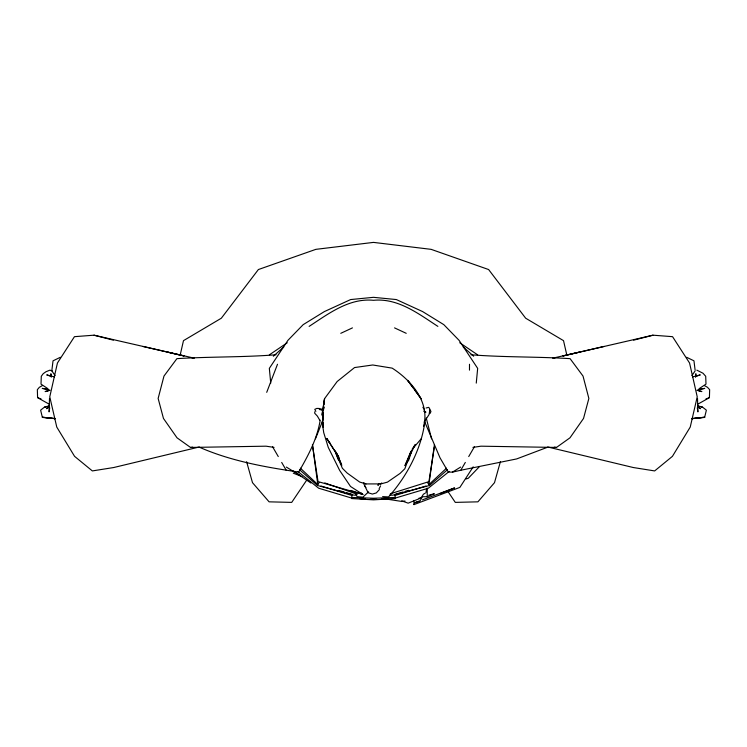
<?xml version="1.0" encoding="UTF-8"?>
<svg xmlns="http://www.w3.org/2000/svg" width="747" height="747" viewBox="0 0 747 747"><rect width="100%" height="100%" fill="white"/><g stroke="black" fill="none" stroke-linecap="round" stroke-linejoin="round"><path stroke-width="1.12" d="M346.477 492.721L351.884 494.327L351.8 498.557L373.5 499.855L395.126 498.557L395.144 494.327L402.969 491.993M395.126 498.557L395.144 497.465L373.5 498.24L351.874 497.465L351.8 498.557M49.498 398.384L49.087 411.886L49.713 407.834M695.69 376.675L695.868 373.752L695.56 377.151M51.898 370.054L53.037 360.82L60.376 357.281M476.259 383.118L477.669 368.374L459.06 340.315L443.811 324.646L422.606 311.574L396.33 299.556L373.5 297.325L350.67 299.556L324.394 311.574L303.189 324.646L287.94 340.315L269.331 368.374L270.741 383.118M323.442 410.215L323.778 406.751M324.002 404.435L324.562 398.655L337.149 381.53L354.545 367.561L372.744 364.984L392.156 368.131C411.205 380.279 430.3 402.353 423.54 426.462M411.653 450.824L408.777 460.012L406.471 463.28M434.427 444.54L428.89 484.598L427.62 482.702M469.48 370.138L469.499 364.256M424.894 421.467C421.345 449.106 406.928 476.325 388.533 496.923L382.613 496.615M425.93 492.777L426.668 488.323M434.343 447.22L428.918 481.638L390.336 493.786M411.364 450.908L404.846 468.733L400.084 473.411L387.46 482.123L381.381 483.785M411.476 450.861L408.394 458.303M180.12 355.301L183.482 340.651L221.345 318.203L258.378 269.546L315.86 249.349L373.5 242.392L431.14 249.349L488.622 269.546L525.655 318.203L563.518 340.651L566.88 355.301M199.384 447.22C230.748 461.002 265.129 467.164 298.688 472.048C308.109 455.791 317.158 439.031 320.192 420.178M321.864 415.033L324.562 398.655L322.387 413.819L323.348 427.499L323.218 422.895M500.387 461.702L494.505 482.665L477.903 501.835L455.287 502.386L447.565 490.919M410.701 451.795L404.949 465.661L415.239 444.409M266.716 392.343L277.501 364.256M430.207 413.334L430.954 411.438L429.936 409.636M315.439 438.853L322.032 422.428M407.685 459.807L409.814 455.11M379.149 488.715L380.568 485.877M697.689 404.239L708.987 397.908L709.435 397.021L709.65 389.673L707.484 387.31L704.57 385.676M473.196 466.828L459.872 487.399L413.969 504.608L414.968 502.628L419.254 501.041M322.984 409.197L324.105 407.236M378.972 483.617L377.973 485.354L378.944 483.72M424.968 422.428L439.992 457.771L448.312 472.048L452.467 472.132L460.778 470.246L465.316 462.43M468.724 456.566L474.401 446.799M401.662 500.854L408.142 503.151L421.14 497.96L423.4 494.225L425.09 493.253M414.716 445.249L412.12 449.414L421.355 438.62M300.341 468.154L317.802 484.551L319.081 482.655M306.513 480.405L291.713 502.386L269.097 501.835L252.495 482.665L246.613 461.702M691.899 375.62L695.065 370.979M424.109 422.139L429.114 414.482L429.609 411.111L429.702 408.768L428.722 407.348L426.089 408.002M379.373 489.593L376.32 492.927L372.361 494.066L368.103 492.712L363.406 483.02M49.451 405.574L46.547 408.684L48.462 407.61M380.615 484.168L381.754 482.954M479.453 466.632L468.294 478.239L466.128 478.967M368.551 491.853L362.911 497.166L356.991 496.615L355.824 493.375M428.89 484.598L446.547 468.173M273.346 356.216L283.813 346.925M269.312 354.872L287.231 342.789M447.481 469.686L429.581 485.475L392.978 495.158L389.542 495.186M449.124 471.506L428.367 488.202L395.378 498.062L393.081 498.23M49.227 405.78L44.475 407.124L40.618 410.159L42.392 417.424L55.203 418.656M472.944 447.378L480.975 446.183L556.478 447.444L569.998 437.798L583.538 418.432L588.86 398.44L583.024 376.068L570.092 358.653C537.065 356.599 503.926 357.374 470.909 354.76M309.137 326.374C328.521 313.759 349.026 297.894 373.5 300.303C397.974 297.894 418.479 313.759 437.863 326.374M452.467 472.132L460.656 467.062M42.252 385.676L39.339 387.31L37.35 389.673L37.565 397.021L38.013 397.908L49.311 404.239M340.772 333.321L352.453 327.886M414.968 502.628L419.823 501.312L422.428 496.727L427.247 496.708L434.343 493.767L428.927 495.112M440.17 493.562L454.587 487.912L422.466 499.846M547.616 447.22L516.653 458.929L460.778 470.246M696.96 376.021L700.266 374.891L692.609 376.908M705.999 398.814L708.987 397.908M395.126 495.42L425.986 486.026M405.21 491.33L408.562 490.331M50.03 390.251L45.128 391.587L49.218 390.41L47.126 388.16L41.01 384.135L41.29 376.283L43.195 373.696L45.969 371.735L49.918 370.157L52.579 371.128M633.643 340.165L652.999 335.188L672.552 336.673L689.565 363.014L697.231 396.834L690.237 427.06L672.431 456.333L654.652 470.927L633.307 467.529L548.009 447.061M47.014 406.826L49.106 406.321M198.991 447.061L113.693 467.529L92.348 470.927L74.569 456.333L56.763 427.06L49.769 396.834L57.435 363.014L74.448 336.673L94.001 335.188L193.987 358.112M652.999 335.188L562.911 355.974L604.118 346.431M553.013 358.112L579.672 352.052M553.004 358.168L555.226 357.673M698.286 389.663L704.757 388.393L698.66 389.43M323.853 408.768L319.305 409.505L322.172 410L319.23 408.469L316.793 408.422L314.776 409.347L315.85 411.364M276.091 354.76C243.074 357.374 209.935 356.599 176.908 358.653L163.976 376.068L158.14 398.44L163.462 418.432L177.002 437.798L190.522 447.444L192.679 447.145M405.014 501.032L401.512 501.405L383.809 498.669M418.974 498.174L421.14 497.96M691.797 418.656L704.608 417.424L706.382 410.159L702.525 407.124L697.773 405.78M376.955 499.351L370.045 499.351M381.558 499.033L387.32 498.632M45.969 407.078L44.475 407.124M190.522 447.444L266.025 446.183L274.056 447.378M702.525 407.124L701.031 407.078M356.319 495.177L354.022 495.158L317.419 485.475L299.519 469.686M380.559 483.907L366.002 483.925L359.671 482.048L347.178 473.066L342.378 468.276L335.608 452.346L338.158 457.397M359.68 498.632L365.442 499.033M554.321 447.145L556.478 447.444M48.34 389.43L42.243 388.393L48.714 389.663M191.774 357.673L193.996 358.168M142.882 346.431L184.089 355.974L167.328 352.052M94.001 335.188L113.357 340.165M54.391 376.908L46.734 374.891L50.04 376.021M696.97 390.251L701.872 391.587L697.782 390.41L699.874 388.16L705.99 384.135L705.71 376.283L703.002 373.229L696.839 370.157M338.905 490.462L344.311 492.077M351.622 498.062L318.633 488.202L297.876 471.506M38.013 397.908L41.001 398.814M321.014 486.026L351.809 495.42M350.866 490.424L362.855 494.439L361.165 492.955M324.758 482.926L357.253 494.271M424.016 411.448L425.911 412.185L423.997 410.915M293.282 473.168L301.947 476.577M299.752 475.083L292.889 470.871M686.624 357.281L693.963 360.82L695.102 370.054M394.547 327.886L406.228 333.321M364.125 483.038L365.937 484.047M698.538 407.61L700.453 408.684L697.549 405.574M286.344 467.062L294.533 472.132M459.769 342.789L477.688 354.872M310.957 483.066L294.962 472.057M463.187 346.925L473.654 356.216M339.381 460.712L338.036 459.246L334.871 450.506M413.072 387.74L407.647 380.335L421.196 398.833L414.426 389.589M335.889 451.851L338.867 457.407L326.654 438.442L329.885 442.868M51.935 370.979L55.101 375.62M326.654 438.442L330.277 443.849M330.884 444.754L336.972 454.335L341.762 465.362L339.773 460.115M364.853 485.877L365.862 487.586M319.744 420.178L317.354 416.079L314.767 413.324L314.711 411.821M272.599 446.799L278.276 456.566M281.684 462.43L286.222 470.246M422.895 407.236L424.016 409.197M337.186 454.204L339.371 459.06M426.248 417.984L431.561 438.853M312.62 446.071L318.035 481.591L362.855 494.439L350.52 486.465L339.708 470.498L328.241 447.341L323.722 432.625L322.106 421.467M317.802 484.551L312.451 444.484M697.287 407.834L697.913 411.886L697.502 398.384M51.3 377.151L50.899 373.752L51.011 375.694M323.124 415.117L322.816 411.653L323.096 418.292M322.993 414.837L323.087 420.216M323.134 423.446L323.19 426.677M413.931 500.453L413.969 504.608M427.228 488.174L427.247 496.708M704.654 417.218L691.853 418.637L704.654 417.218M55.147 418.637L42.346 417.218L55.054 418.619"/></g></svg>
